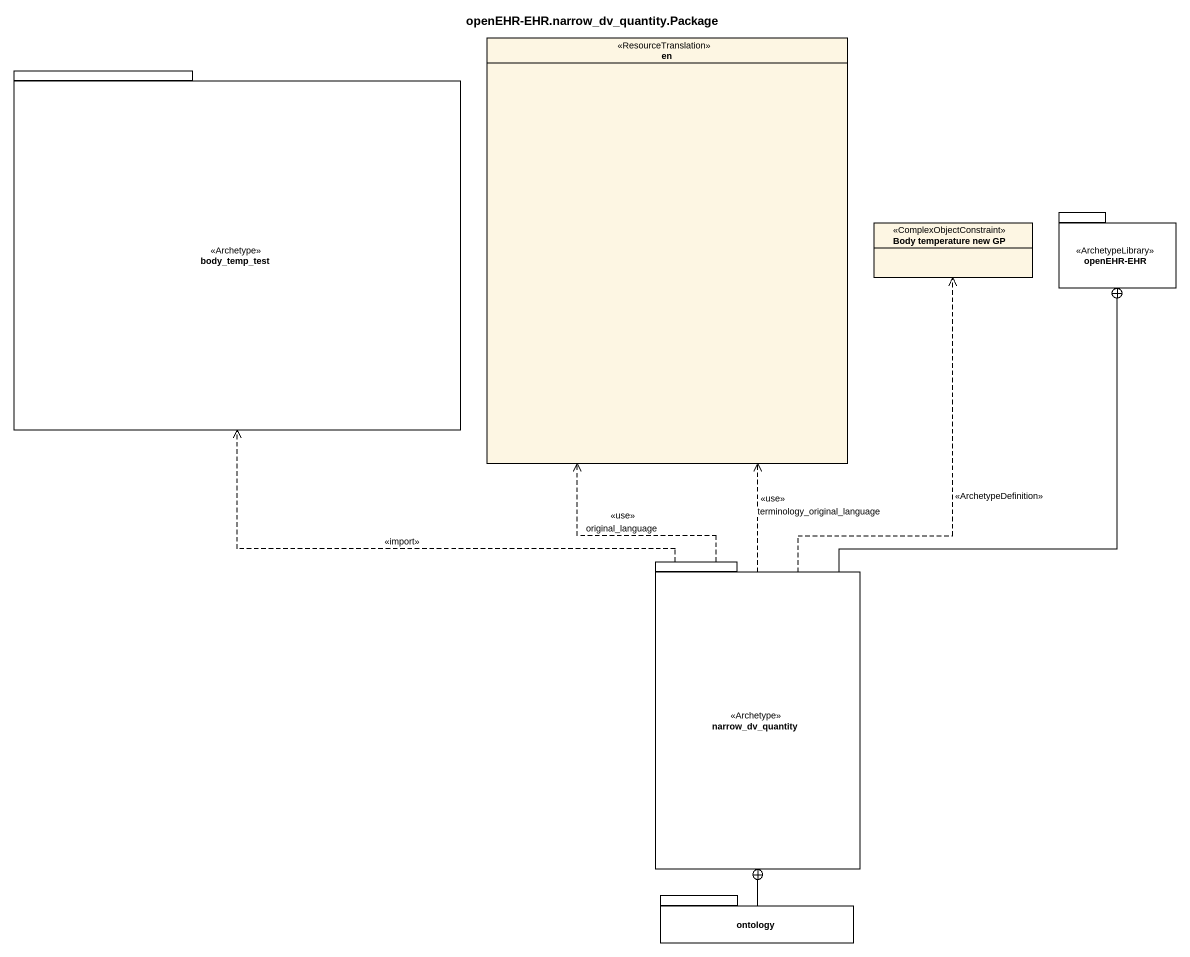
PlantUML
@startuml
title openEHR-EHR.narrow_dv_quantity.Package
hide circle
hide empty members
enum en <<ResourceTranslation>>
package body_temp_test <<Archetype>> {
}
class "Body temperature new GP" as Body_temperature_new_GP <<ComplexObjectConstraint>>
package "openEHR-EHR" as openEHR_EHR <<ArchetypeLibrary>> {
}
package narrow_dv_quantity <<Archetype>> {
}
package ontology {
}
narrow_dv_quantity .up.> en : <<use>>\noriginal_language
narrow_dv_quantity .up.> en : <<use>>\nterminology_original_language
narrow_dv_quantity .up.> body_temp_test : <<import>>
narrow_dv_quantity .up.> Body_temperature_new_GP : <<ArchetypeDefinition>>
narrow_dv_quantity -up-+ openEHR_EHR
ontology -up-+ narrow_dv_quantity
@enduml
